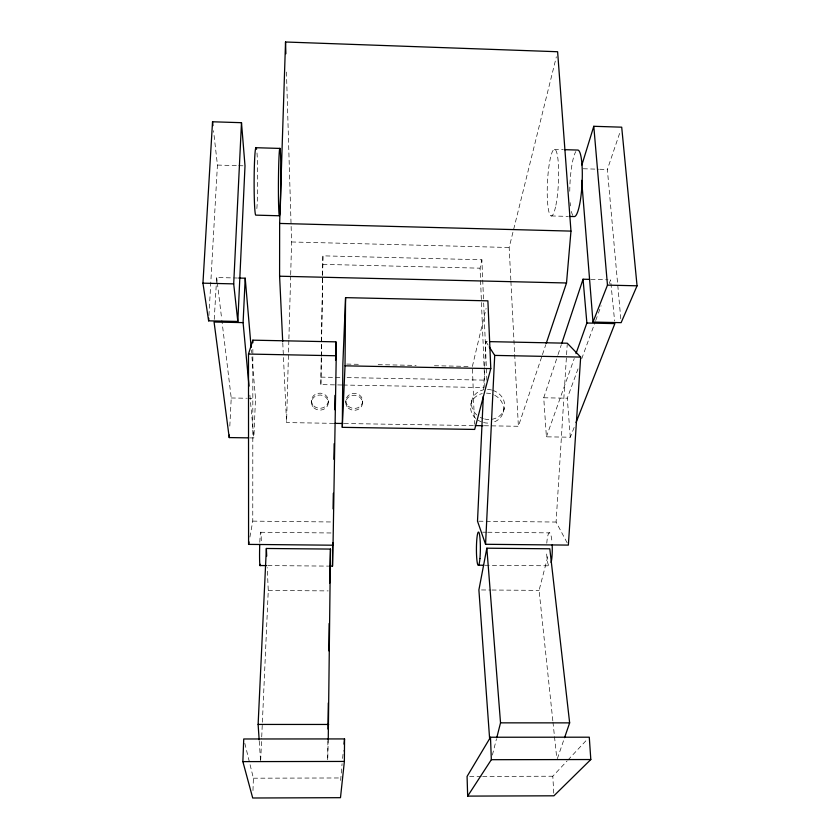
<?xml version="1.0" encoding="UTF-8"?>
<svg xmlns="http://www.w3.org/2000/svg" width="840" height="840" viewBox="0 0 840 840"><rect width="100%" height="100%" fill="white"/><g stroke="black" fill="none" stroke-linecap="round" stroke-linejoin="round"><path stroke-width="0.63" stroke-dasharray="4.2 3.15" d="M249.9 537.043L252.767 521.125L252.851 348.033M341.88 384.993L320.88 384.615L321.269 357.556M321.353 355.866L322.928 255.843L481.877 259.77L483.609 301.644M340.631 780.433L342.08 763.654M327.894 740.786L327.684 760.337L328.241 739.841M321.29 356.255L322.928 255.843M320.88 384.615L321.332 357.168M328.304 402.685L328.335 400.848M333.711 423.339L286.566 422.583L288.855 340.137M288.897 338.825L290.651 276.003M290.682 274.691L291.596 241.972L291.123 226.296M252.966 790.577L253.397 778.197L244.671 742.77M249.974 437.892L253.869 437.945L255.497 398.391L251.696 353.976M260.673 760.442L261.671 738.213M261.723 736.911L268.264 590.468L267.225 567.557M483.62 389.718L484.649 367.594M484.712 366.293L485.867 341.555L488.45 341.607M345.755 402.591L345.839 400.754M229.814 426.08L231.231 397.971L221.855 320.271M208.918 315.599L217.434 165.06L213.539 130.694M214.232 319.399L216.689 277.526L237.426 278.019M567.137 542.787L556.091 522.049L567.21 344.526M362.512 402.875L362.649 401.048M342.594 758.447L343.381 750.645M484.911 387.566L480.07 268.18L481.877 259.77M472.374 366.471L486.098 308.417M510.846 280.119L509.166 247.496L556.353 56.816M470.999 403.904L471.902 400.26M492.398 755.045L496.461 738.948M552.825 720.762L539.081 590.373L548.51 553.833M503.181 412.188L504.273 408.597M574.14 427.434L570.308 437.209L546.409 436.832L543.732 397.782L557.655 355.793M558.065 354.554L561.341 344.673M484.323 425.744L518.375 426.279L542.031 355.866M542.441 354.627L545.769 344.747M620.781 318.769L607.362 169.47L620.476 130.809M557.372 758.646L564.144 738.917M546.409 436.832L574.255 358.502M570.308 437.209L567.284 398.202L578.561 367.385M581.711 358.754L595.245 321.783M595.697 320.544L597.944 314.381M598.395 313.152L601.104 305.75M609.221 283.574L610.575 279.867L614.618 321.038M553.77 793.191L552.804 776.223L567.042 760.998M567.934 760.043L587.506 739.095M469.665 776.433L481.362 776.401M482.664 776.401L552.804 776.223M253.397 778.197L340.651 777.966M268.264 590.468L328.199 590.898M485.037 565.257L549.77 565.813A16.579 2.845 -89.9 0 1 546.599 551.607M267.771 565.593L328.629 566.107M481.509 589.953L490.675 590.016M491.978 590.026L539.081 590.373M482.58 532.182L486.455 532.224M487.746 532.235L549.759 532.885M260.631 532.256L331.685 532.98M478.81 521.199L556.091 522.049M252.767 521.125L331.548 521.976M231.231 397.971L246.561 398.244M247.832 398.265L255.497 398.391M344.19 423.507L473.844 425.576M320.943 377.118L341.849 377.506M347.078 377.601L486.864 380.163L483.672 302.957M343.193 385.024L483.599 387.544M543.732 397.782L567.284 398.202M346.773 364.077L361.169 364.35M378.179 364.675L416.115 365.4M434.438 365.747L471.072 366.45M590.909 279.405L607.95 279.804M291.596 241.972L509.166 247.496M322.844 264.369L480.07 268.18M551.324 215.943L567.924 216.395M583.275 168.756L598.49 169.208M599.76 169.239L607.362 169.47M217.434 165.06L237.489 165.648M238.739 165.679L243.758 165.827M554.284 149.352L563.304 149.625M485.867 341.555L488.586 345.818M216.689 277.526L217.161 281.411M217.319 282.713L221.697 318.969M552.962 722.075L556.815 758.583M249.869 395.189L253.869 437.945M251.359 350.049L251.58 352.663M259.245 741.163L260.536 760.462M510.909 281.431L514.605 353.199M514.678 354.512L518.375 426.279M282.765 342.867L286.566 422.583M472.469 369.096L474.485 424.179M286.44 72.061L291.081 224.984M311.462 400.565L311.472 402.402M546.788 543.186A16.579 2.845 -89.9 0 1 549.413 532.781A16.579 2.845 -89.9 0 1 552.048 542.819M259.812 542.283A16.758 0.788 -88.9 0 1 260.736 532.151A16.758 0.788 -88.9 0 1 261.261 542.672M572.817 215.397A33.317 6.038 -87 0 1 571.116 210.252M570.454 205.916A33.317 6.038 -87 0 1 570.129 202.608M569.762 191.279A33.317 6.038 -87 0 1 575.831 151.567M256.988 152.964A33.737 1.785 -89.8 0 1 256.673 210.641M492.796 390.358A16.706 14.91 14.8 0 1 504.126 409.132A16.706 14.91 14.8 0 1 484.365 418.95M483.315 418.645A16.706 14.91 14.8 0 1 480.291 417.365M476.742 414.907A16.706 14.91 14.8 0 1 483.21 389.907M487.463 389.477A16.706 14.91 14.8 0 1 491.747 390.054M494.76 395.283A16.611 14.847 14.9 0 1 503.57 409.343A16.611 14.847 14.9 0 1 493.994 422.037M487.704 423.087A16.611 14.847 14.9 0 1 483.389 422.499M481.31 421.827A16.611 14.847 14.9 0 1 476.627 419.149M475.808 418.467A16.611 14.847 14.9 0 1 482.244 393.582M486.476 393.151A16.611 14.847 14.9 0 1 493.794 394.81M555.912 205.17A33.348 5.481 -87.2 0 0 555.692 150.119A33.348 5.481 -87.2 0 0 547.228 192.602A33.348 5.481 -87.2 0 0 555.912 205.17M313.856 405.993A8.442 7.571 1.1 0 0 328.02 402.812A8.442 7.571 1.1 0 0 317.814 393.382A8.442 7.571 1.1 0 0 313.856 405.993M348.296 406.171A8.411 7.55 4 0 0 362.366 402.99A8.411 7.55 4 0 0 352.086 393.582A8.411 7.55 4 0 0 348.296 406.171M313.866 407.82A8.411 7.56 1.1 0 0 327.989 404.639A8.411 7.56 1.1 0 0 317.814 395.231A8.411 7.56 1.1 0 0 313.866 407.82M348.191 407.999A8.389 7.539 3.9 0 0 362.229 404.828A8.389 7.539 3.9 0 0 351.981 395.441A8.389 7.539 3.9 0 0 348.191 407.999"/><path stroke-width="1.26" d="M252.851 342.794L252.851 340.169L335.885 341.849L336.252 355.761L333.029 545.202L248.577 544.394L248.493 354.05L252.851 340.169M282.702 341.555L279.594 276.213L279.647 223.44L285.537 42L557.613 51.734L570.969 231.105L566.517 282.986L546.178 343.518M342.3 427.34L345.03 365.831L345.576 297.644L487.893 300.846L490.791 368.592L474.673 429.429L342.3 427.34L342.856 364.004L345.576 297.644M344.379 761.439L344.547 738.927L243.737 738.98L242.865 761.618L252.714 798L340.483 797.685L344.379 761.439L242.865 761.618M328.02 729.057L328.304 702.986M328.86 650.853L329.154 623.49M328.241 739.841L330.477 549.077L266.364 548.478L258.122 724.437L259.161 739.883M332.945 542.997L332.504 566.15L329.921 566.118M332.703 543.365L332.504 566.15M333.06 508.935L333.333 493.269M333.9 459.333L334.163 443.667M334.74 409.731L334.981 395.367M335.58 360.119L335.885 341.849M329.69 583.065L330.477 549.077M237.825 321.457L245.007 165.869L241.49 122.692L212.531 121.779L202.944 283.164L208.625 320.838L237.825 321.457L233.698 283.878L241.49 122.692M249.029 386.117L243.096 322.623L245.207 278.197L238.728 278.05M483.315 396.228L477.509 521.188L485.562 544.288L568.365 545.097L580.671 357.094L567.294 343.214L489.741 341.639M485.562 544.288L494.707 355.404L489.269 346.889M248.682 437.871L229.226 437.577L229.362 435.015M208.625 320.838L208.772 318.224M344.022 744.135L344.547 738.927M248.577 544.394L249.018 541.947M564.564 737.678L569.646 722.873L549.812 548.793L486.843 548.195L478.894 589.932L489.647 739.064M496.776 737.709L500.525 722.851L486.843 548.195M581.889 164.945L593.786 126.294L621.705 127.186L637.056 285.81L621.127 322.665L592.988 322.067L581.669 180.38M561.75 343.445L583.044 279.216L589.596 279.373M575.999 353.608L586.876 323.012L583.044 279.216M592.988 322.067L607.467 285.117L593.786 126.294M576.051 422.552L614.87 323.61L586.876 323.012M490.487 737.236L467.072 776.433L467.67 796.11L553.917 795.806L590.814 759.538L589.281 737.195L490.487 737.236L491.337 759.696L467.67 796.11M491.337 759.696L590.814 759.538M500.525 722.851L569.646 722.873M258.122 724.437L328.65 724.458M478.558 565.194L483.735 565.247M260.001 565.53L266.48 565.582M335.024 423.36L342.878 423.486M475.156 425.596L483.011 425.723M494.707 355.404L580.671 357.094M248.493 354.05L336.252 355.761M345.03 365.831L490.791 368.592M243.096 322.623L214.074 322.014L229.226 437.577M279.594 276.213L566.517 282.986M607.467 285.117L637.056 285.81M202.944 283.164L233.698 283.878M569.195 216.426L574.308 216.562A33.317 6.038 -87 0 0 582.11 182.658A33.317 6.038 -87 0 0 577.469 150.055L564.585 149.667M279.394 215.775L255.77 215.135A33.737 1.785 -89.8 0 1 254.163 176.316A33.737 1.785 -89.8 0 1 256.589 149.258M279.647 223.44L570.969 231.105M256.137 147.714L279.972 148.428A33.684 1.197 -89.6 0 1 280.518 200.214A33.684 1.197 -89.6 0 1 278.471 197.61A33.684 1.197 -89.6 0 1 279.972 148.428M212.531 121.779L212.961 125.601M245.207 278.197L251.139 347.445M266.364 548.478L266.711 556.111M285.537 42L285.883 53.76M333.007 542.63L333.029 545.202M552.174 544.887A16.579 2.845 -89.9 0 1 551.135 562.538M260.432 564.354A16.758 0.788 -88.9 0 1 259.654 561.456A16.758 0.788 -88.9 0 1 259.738 544.373M479.934 558.548A16.643 1.964 -89.7 0 0 478.706 532.151A16.643 1.964 -89.7 0 0 476.564 555.376A16.643 1.964 -89.7 0 0 479.934 558.548"/></g></svg>
